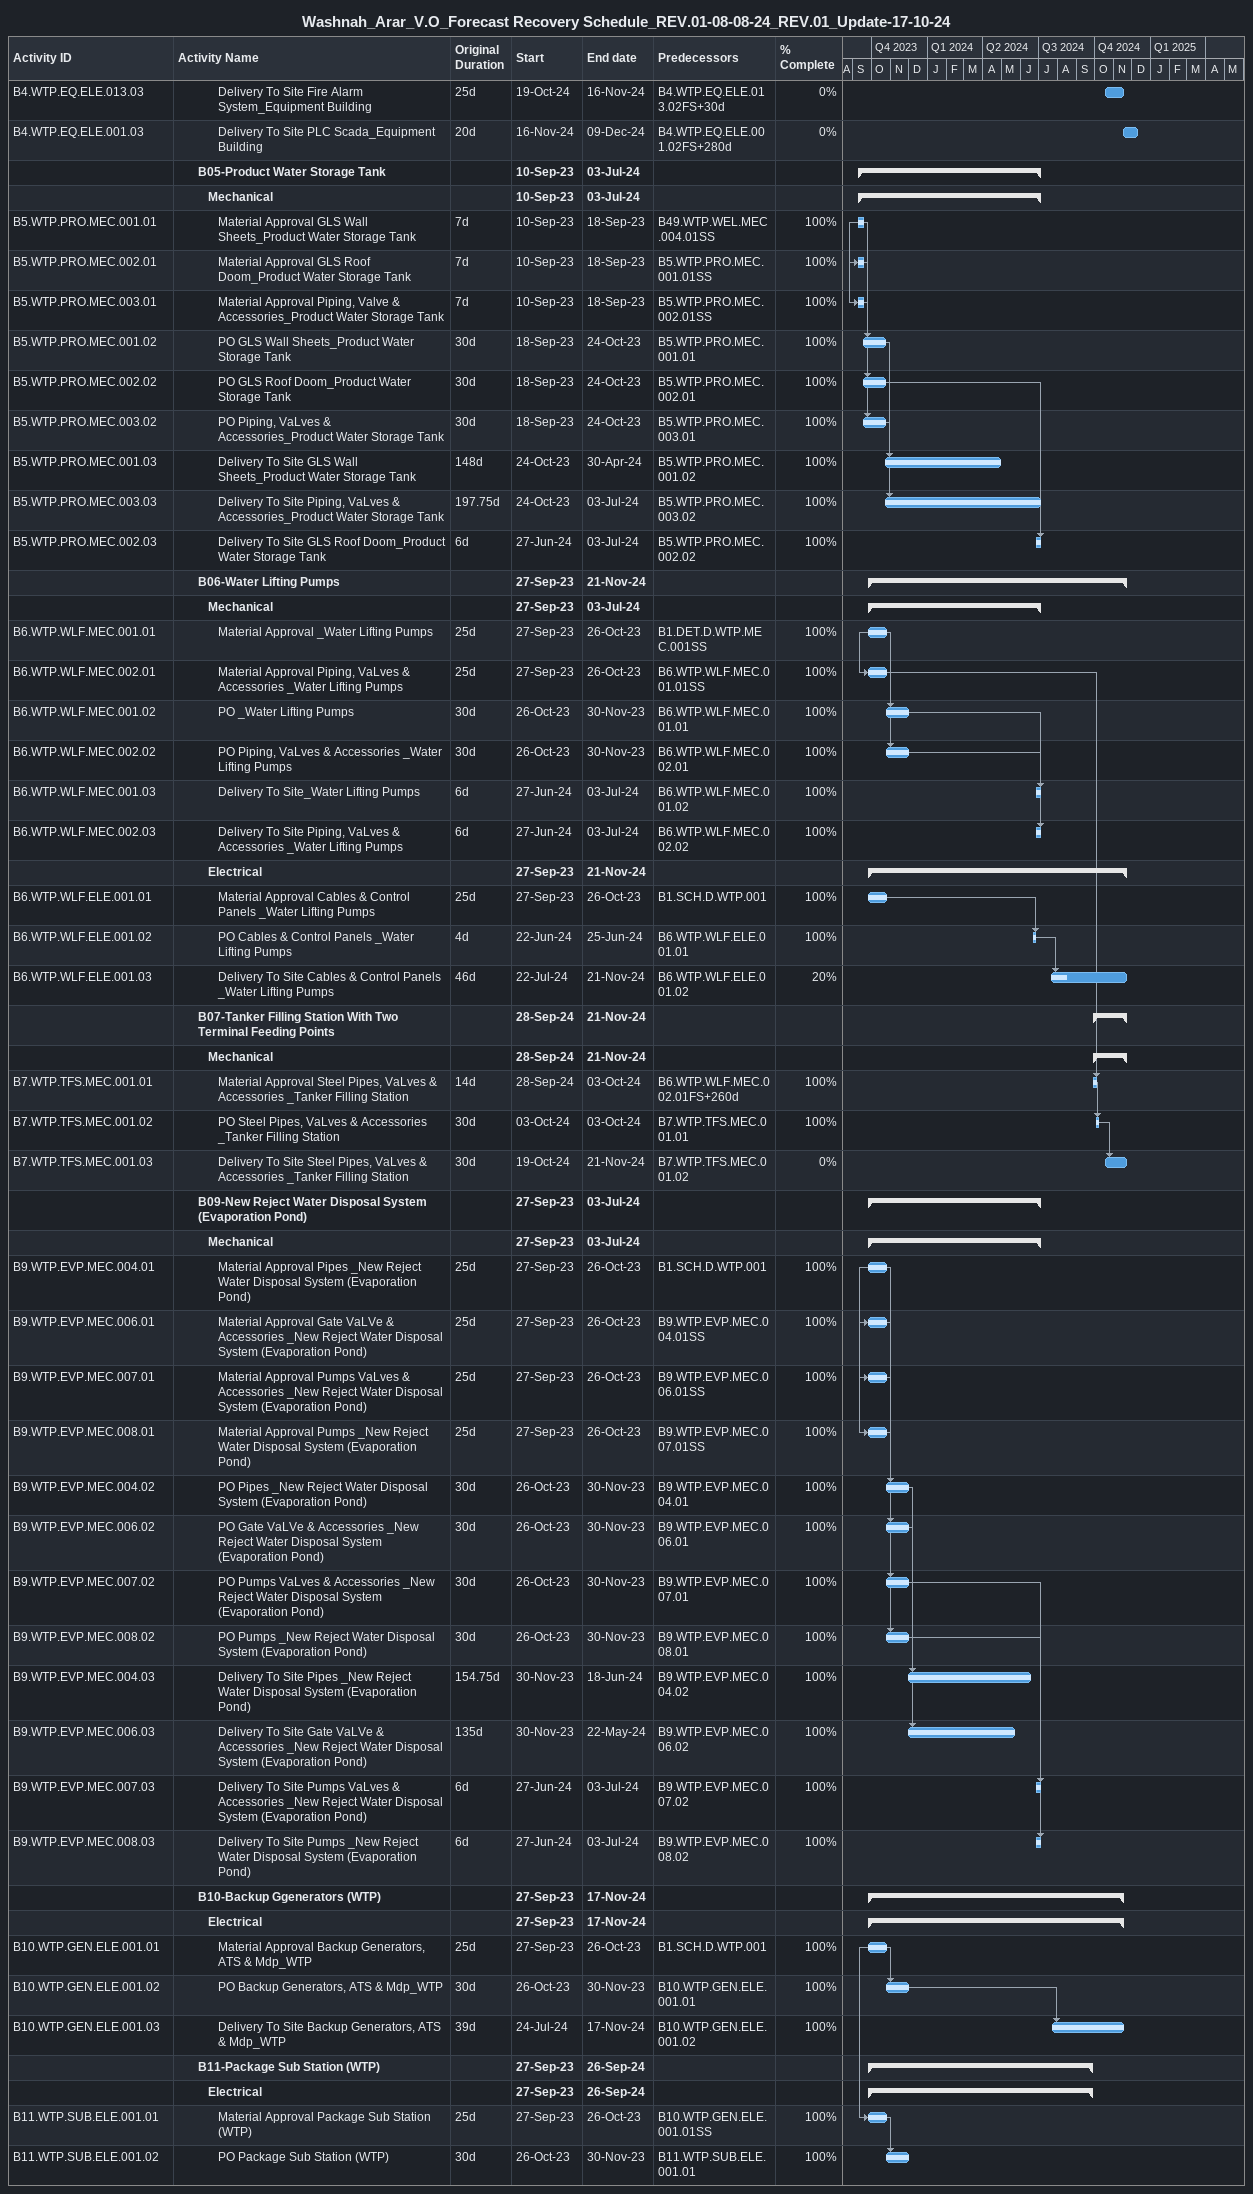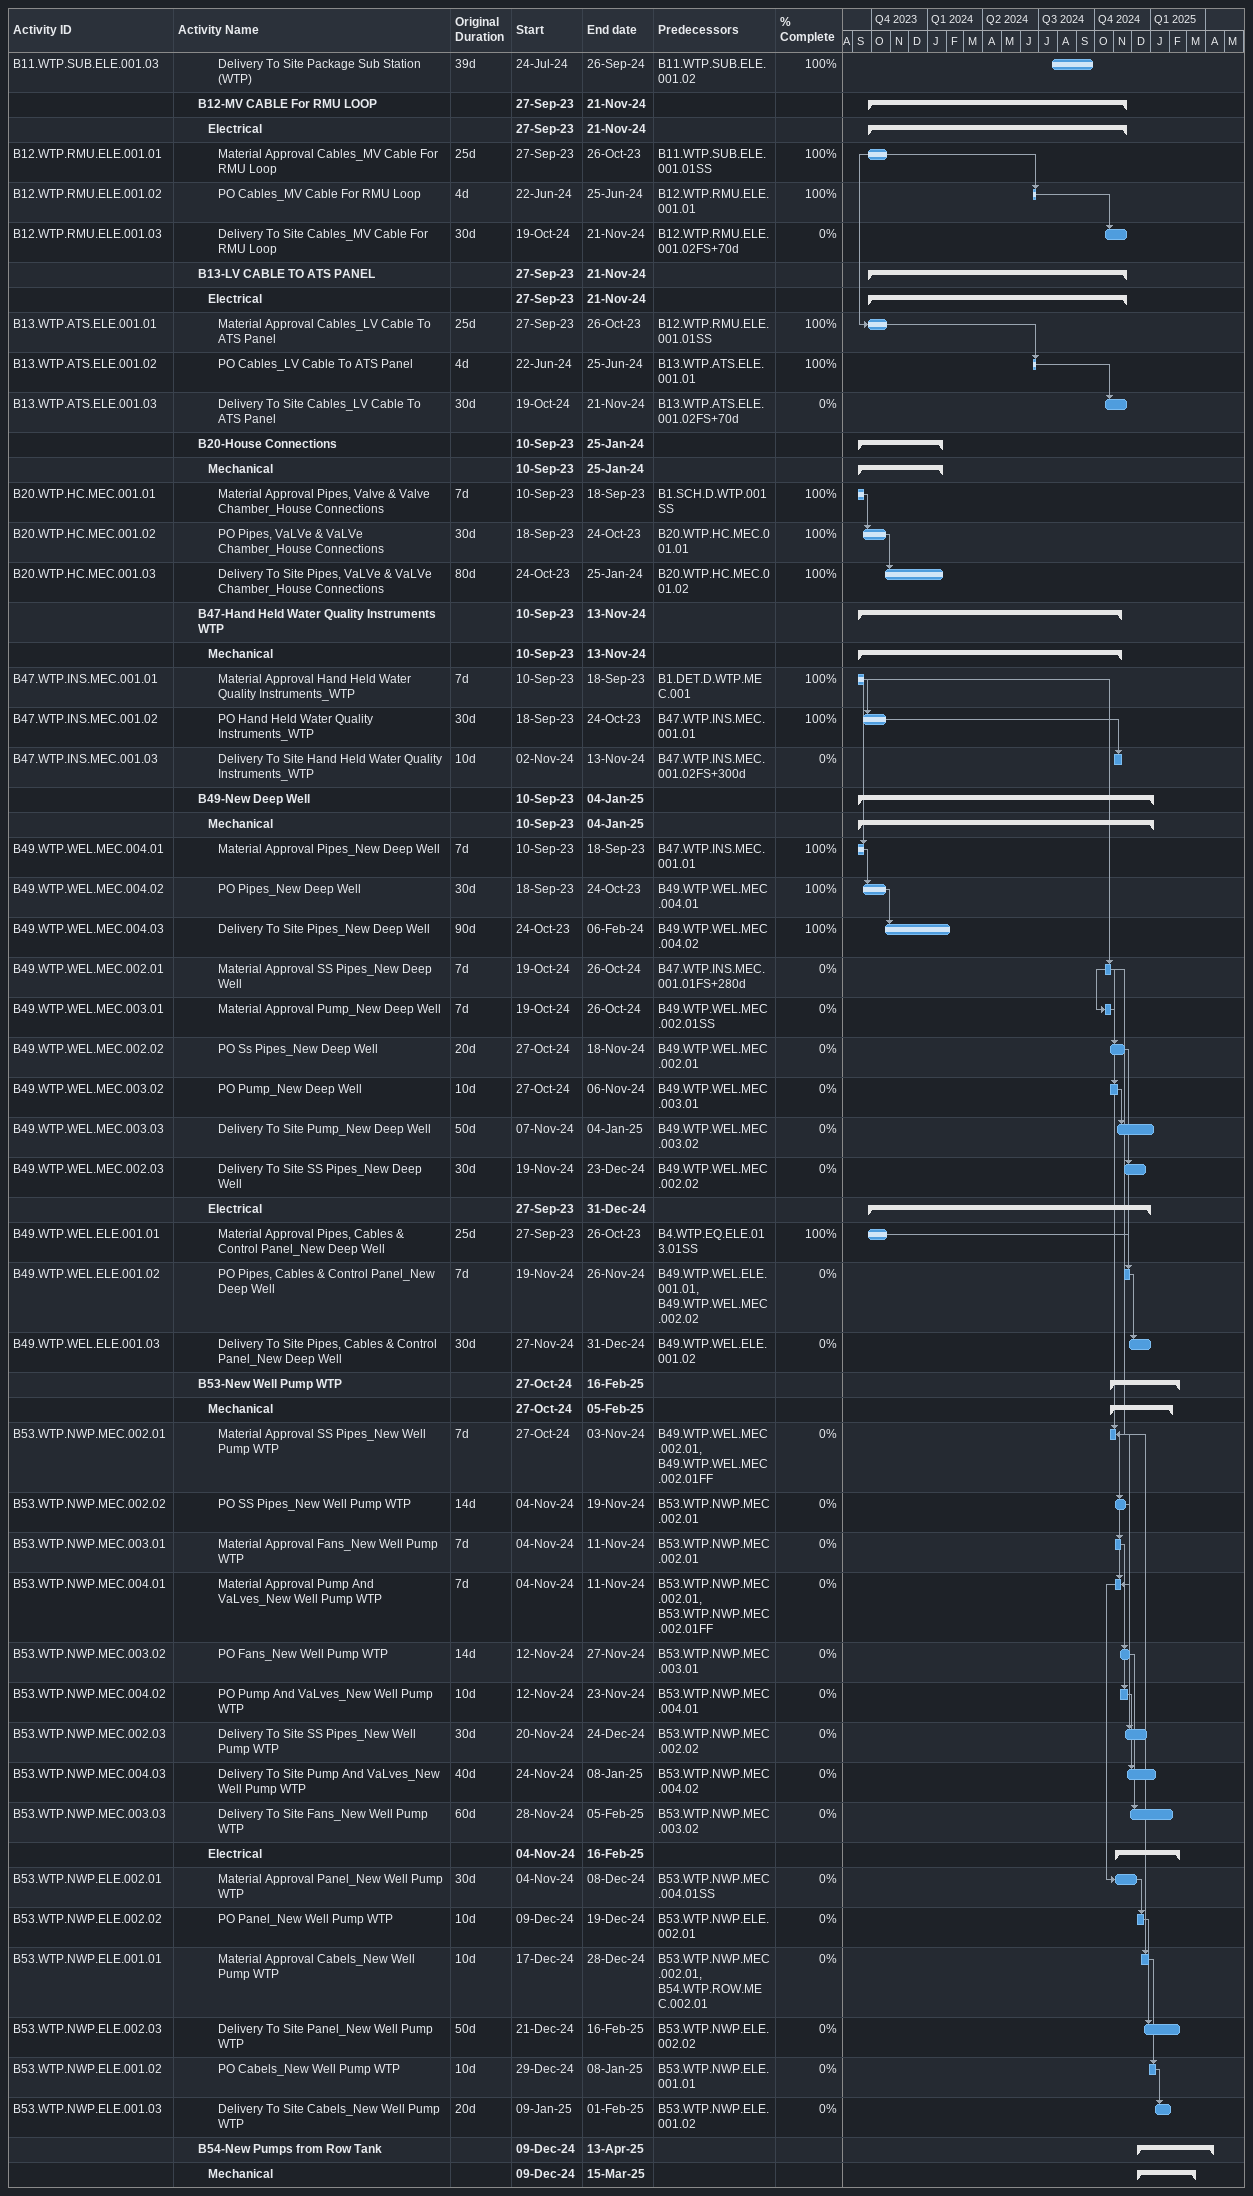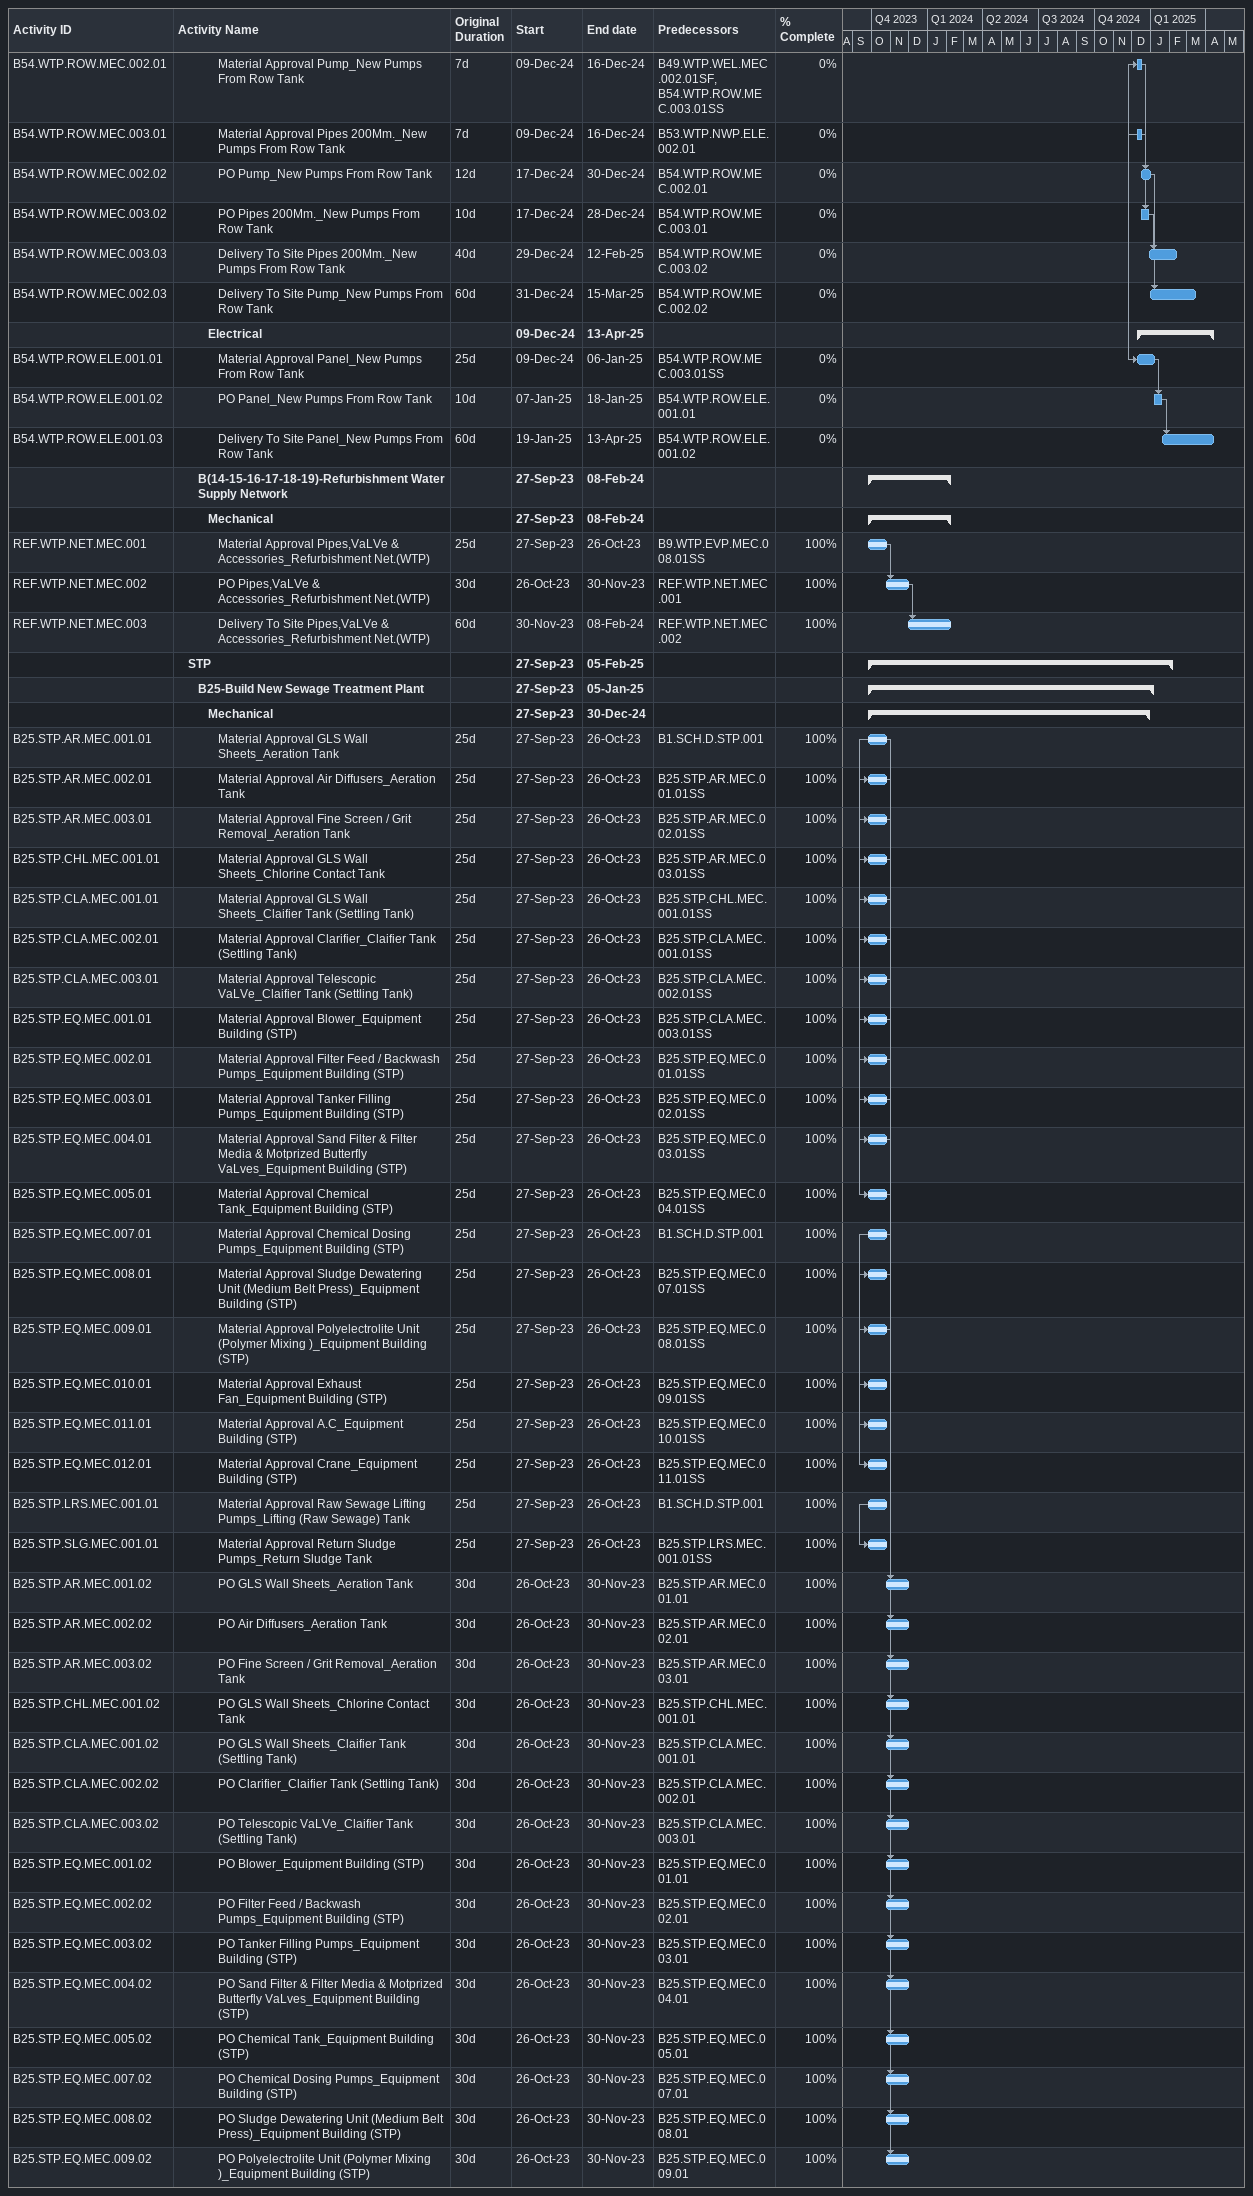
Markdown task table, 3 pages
Washnah_Arar_V.O_Forecast Recovery Schedule_REV.01-08-08-24_REV.01_Update-17-10-24

| ID | Level | Task | Original duration | Start | Finish | Predecessors | % complete |
|---|---|---|---|---|---|---|---|
| B4.WTP.EQ.ELE.013.03 | 5 | Delivery To Site Fire Alarm System_Equipment Building | 25d | 2024-10-19 | 2024-11-16 | B4.WTP.EQ.ELE.013.02FS+30d | 0 |
| B4.WTP.EQ.ELE.001.03 | 5 | Delivery To Site PLC Scada_Equipment Building | 20d | 2024-11-16 | 2024-12-09 | B4.WTP.EQ.ELE.001.02FS+280d | 0 |
|  | 3 | **B05-Product Water Storage Tank** |  | 2023-09-10 | 2024-07-03 |  |  |
|  | 4 | **Mechanical** |  | 2023-09-10 | 2024-07-03 |  |  |
| B5.WTP.PRO.MEC.001.01 | 5 | Material Approval GLS Wall Sheets_Product Water Storage Tank | 7d | 2023-09-10 | 2023-09-18 | B49.WTP.WEL.MEC.004.01SS | 100 |
| B5.WTP.PRO.MEC.002.01 | 5 | Material Approval GLS Roof Doom_Product Water Storage Tank | 7d | 2023-09-10 | 2023-09-18 | B5.WTP.PRO.MEC.001.01SS | 100 |
| B5.WTP.PRO.MEC.003.01 | 5 | Material Approval Piping, Valve & Accessories_Product Water Storage Tank | 7d | 2023-09-10 | 2023-09-18 | B5.WTP.PRO.MEC.002.01SS | 100 |
| B5.WTP.PRO.MEC.001.02 | 5 | PO GLS Wall Sheets_Product Water Storage Tank | 30d | 2023-09-18 | 2023-10-24 | B5.WTP.PRO.MEC.001.01 | 100 |
| B5.WTP.PRO.MEC.002.02 | 5 | PO GLS Roof Doom_Product Water Storage Tank | 30d | 2023-09-18 | 2023-10-24 | B5.WTP.PRO.MEC.002.01 | 100 |
| B5.WTP.PRO.MEC.003.02 | 5 | PO Piping, VaLves & Accessories_Product Water Storage Tank | 30d | 2023-09-18 | 2023-10-24 | B5.WTP.PRO.MEC.003.01 | 100 |
| B5.WTP.PRO.MEC.001.03 | 5 | Delivery To Site GLS Wall Sheets_Product Water Storage Tank | 148d | 2023-10-24 | 2024-04-30 | B5.WTP.PRO.MEC.001.02 | 100 |
| B5.WTP.PRO.MEC.003.03 | 5 | Delivery To Site Piping, VaLves & Accessories_Product Water Storage Tank | 197.75d | 2023-10-24 | 2024-07-03 | B5.WTP.PRO.MEC.003.02 | 100 |
| B5.WTP.PRO.MEC.002.03 | 5 | Delivery To Site GLS Roof Doom_Product Water Storage Tank | 6d | 2024-06-27 | 2024-07-03 | B5.WTP.PRO.MEC.002.02 | 100 |
|  | 3 | **B06-Water Lifting Pumps** |  | 2023-09-27 | 2024-11-21 |  |  |
|  | 4 | **Mechanical** |  | 2023-09-27 | 2024-07-03 |  |  |
| B6.WTP.WLF.MEC.001.01 | 5 | Material Approval _Water Lifting Pumps | 25d | 2023-09-27 | 2023-10-26 | B1.DET.D.WTP.MEC.001SS | 100 |
| B6.WTP.WLF.MEC.002.01 | 5 | Material Approval Piping, VaLves & Accessories _Water Lifting Pumps | 25d | 2023-09-27 | 2023-10-26 | B6.WTP.WLF.MEC.001.01SS | 100 |
| B6.WTP.WLF.MEC.001.02 | 5 | PO _Water Lifting Pumps | 30d | 2023-10-26 | 2023-11-30 | B6.WTP.WLF.MEC.001.01 | 100 |
| B6.WTP.WLF.MEC.002.02 | 5 | PO Piping, VaLves & Accessories _Water Lifting Pumps | 30d | 2023-10-26 | 2023-11-30 | B6.WTP.WLF.MEC.002.01 | 100 |
| B6.WTP.WLF.MEC.001.03 | 5 | Delivery To Site_Water Lifting Pumps | 6d | 2024-06-27 | 2024-07-03 | B6.WTP.WLF.MEC.001.02 | 100 |
| B6.WTP.WLF.MEC.002.03 | 5 | Delivery To Site Piping, VaLves & Accessories _Water Lifting Pumps | 6d | 2024-06-27 | 2024-07-03 | B6.WTP.WLF.MEC.002.02 | 100 |
|  | 4 | **Electrical** |  | 2023-09-27 | 2024-11-21 |  |  |
| B6.WTP.WLF.ELE.001.01 | 5 | Material Approval Cables & Control Panels _Water Lifting Pumps | 25d | 2023-09-27 | 2023-10-26 | B1.SCH.D.WTP.001 | 100 |
| B6.WTP.WLF.ELE.001.02 | 5 | PO Cables & Control Panels _Water Lifting Pumps | 4d | 2024-06-22 | 2024-06-25 | B6.WTP.WLF.ELE.001.01 | 100 |
| B6.WTP.WLF.ELE.001.03 | 5 | Delivery To Site Cables & Control Panels _Water Lifting Pumps | 46d | 2024-07-22 | 2024-11-21 | B6.WTP.WLF.ELE.001.02 | 20 |
|  | 3 | **B07-Tanker Filling Station With Two Terminal Feeding Points** |  | 2024-09-28 | 2024-11-21 |  |  |
|  | 4 | **Mechanical** |  | 2024-09-28 | 2024-11-21 |  |  |
| B7.WTP.TFS.MEC.001.01 | 5 | Material Approval Steel Pipes, VaLves & Accessories _Tanker Filling Station | 14d | 2024-09-28 | 2024-10-03 | B6.WTP.WLF.MEC.002.01FS+260d | 100 |
| B7.WTP.TFS.MEC.001.02 | 5 | PO Steel Pipes, VaLves & Accessories _Tanker Filling Station | 30d | 2024-10-03 | 2024-10-03 | B7.WTP.TFS.MEC.001.01 | 100 |
| B7.WTP.TFS.MEC.001.03 | 5 | Delivery To Site Steel Pipes, VaLves & Accessories _Tanker Filling Station | 30d | 2024-10-19 | 2024-11-21 | B7.WTP.TFS.MEC.001.02 | 0 |
|  | 3 | **B09-New Reject Water Disposal System (Evaporation Pond)** |  | 2023-09-27 | 2024-07-03 |  |  |
|  | 4 | **Mechanical** |  | 2023-09-27 | 2024-07-03 |  |  |
| B9.WTP.EVP.MEC.004.01 | 5 | Material Approval Pipes _New Reject Water Disposal System (Evaporation Pond) | 25d | 2023-09-27 | 2023-10-26 | B1.SCH.D.WTP.001 | 100 |
| B9.WTP.EVP.MEC.006.01 | 5 | Material Approval Gate VaLVe & Accessories _New Reject Water Disposal System (Evaporation Pond) | 25d | 2023-09-27 | 2023-10-26 | B9.WTP.EVP.MEC.004.01SS | 100 |
| B9.WTP.EVP.MEC.007.01 | 5 | Material Approval Pumps VaLves & Accessories _New Reject Water Disposal System (Evaporation Pond) | 25d | 2023-09-27 | 2023-10-26 | B9.WTP.EVP.MEC.006.01SS | 100 |
| B9.WTP.EVP.MEC.008.01 | 5 | Material Approval Pumps _New Reject Water Disposal System (Evaporation Pond) | 25d | 2023-09-27 | 2023-10-26 | B9.WTP.EVP.MEC.007.01SS | 100 |
| B9.WTP.EVP.MEC.004.02 | 5 | PO Pipes _New Reject Water Disposal System (Evaporation Pond) | 30d | 2023-10-26 | 2023-11-30 | B9.WTP.EVP.MEC.004.01 | 100 |
| B9.WTP.EVP.MEC.006.02 | 5 | PO Gate VaLVe & Accessories _New Reject Water Disposal System (Evaporation Pond) | 30d | 2023-10-26 | 2023-11-30 | B9.WTP.EVP.MEC.006.01 | 100 |
| B9.WTP.EVP.MEC.007.02 | 5 | PO Pumps VaLves & Accessories _New Reject Water Disposal System (Evaporation Pond) | 30d | 2023-10-26 | 2023-11-30 | B9.WTP.EVP.MEC.007.01 | 100 |
| B9.WTP.EVP.MEC.008.02 | 5 | PO Pumps _New Reject Water Disposal System (Evaporation Pond) | 30d | 2023-10-26 | 2023-11-30 | B9.WTP.EVP.MEC.008.01 | 100 |
| B9.WTP.EVP.MEC.004.03 | 5 | Delivery To Site Pipes _New Reject Water Disposal System (Evaporation Pond) | 154.75d | 2023-11-30 | 2024-06-18 | B9.WTP.EVP.MEC.004.02 | 100 |
| B9.WTP.EVP.MEC.006.03 | 5 | Delivery To Site Gate VaLVe & Accessories _New Reject Water Disposal System (Evaporation Pond) | 135d | 2023-11-30 | 2024-05-22 | B9.WTP.EVP.MEC.006.02 | 100 |
| B9.WTP.EVP.MEC.007.03 | 5 | Delivery To Site Pumps VaLves & Accessories _New Reject Water Disposal System (Evaporation Pond) | 6d | 2024-06-27 | 2024-07-03 | B9.WTP.EVP.MEC.007.02 | 100 |
| B9.WTP.EVP.MEC.008.03 | 5 | Delivery To Site Pumps _New Reject Water Disposal System (Evaporation Pond) | 6d | 2024-06-27 | 2024-07-03 | B9.WTP.EVP.MEC.008.02 | 100 |
|  | 3 | **B10-Backup Ggenerators (WTP)** |  | 2023-09-27 | 2024-11-17 |  |  |
|  | 4 | **Electrical** |  | 2023-09-27 | 2024-11-17 |  |  |
| B10.WTP.GEN.ELE.001.01 | 5 | Material Approval Backup Generators, ATS & Mdp_WTP | 25d | 2023-09-27 | 2023-10-26 | B1.SCH.D.WTP.001 | 100 |
| B10.WTP.GEN.ELE.001.02 | 5 | PO Backup Generators, ATS & Mdp_WTP | 30d | 2023-10-26 | 2023-11-30 | B10.WTP.GEN.ELE.001.01 | 100 |
| B10.WTP.GEN.ELE.001.03 | 5 | Delivery To Site Backup Generators, ATS & Mdp_WTP | 39d | 2024-07-24 | 2024-11-17 | B10.WTP.GEN.ELE.001.02 | 100 |
|  | 3 | **B11-Package Sub Station (WTP)** |  | 2023-09-27 | 2024-09-26 |  |  |
|  | 4 | **Electrical** |  | 2023-09-27 | 2024-09-26 |  |  |
| B11.WTP.SUB.ELE.001.01 | 5 | Material Approval Package Sub Station (WTP) | 25d | 2023-09-27 | 2023-10-26 | B10.WTP.GEN.ELE.001.01SS | 100 |
| B11.WTP.SUB.ELE.001.02 | 5 | PO Package Sub Station (WTP) | 30d | 2023-10-26 | 2023-11-30 | B11.WTP.SUB.ELE.001.01 | 100 |
| B11.WTP.SUB.ELE.001.03 | 5 | Delivery To Site Package Sub Station (WTP) | 39d | 2024-07-24 | 2024-09-26 | B11.WTP.SUB.ELE.001.02 | 100 |
|  | 3 | **B12-MV CABLE For RMU LOOP** |  | 2023-09-27 | 2024-11-21 |  |  |
|  | 4 | **Electrical** |  | 2023-09-27 | 2024-11-21 |  |  |
| B12.WTP.RMU.ELE.001.01 | 5 | Material Approval Cables_MV Cable For RMU Loop | 25d | 2023-09-27 | 2023-10-26 | B11.WTP.SUB.ELE.001.01SS | 100 |
| B12.WTP.RMU.ELE.001.02 | 5 | PO Cables_MV Cable For RMU Loop | 4d | 2024-06-22 | 2024-06-25 | B12.WTP.RMU.ELE.001.01 | 100 |
| B12.WTP.RMU.ELE.001.03 | 5 | Delivery To Site Cables_MV Cable For RMU Loop | 30d | 2024-10-19 | 2024-11-21 | B12.WTP.RMU.ELE.001.02FS+70d | 0 |
|  | 3 | **B13-LV CABLE TO ATS PANEL** |  | 2023-09-27 | 2024-11-21 |  |  |
|  | 4 | **Electrical** |  | 2023-09-27 | 2024-11-21 |  |  |
| B13.WTP.ATS.ELE.001.01 | 5 | Material Approval Cables_LV Cable To ATS Panel | 25d | 2023-09-27 | 2023-10-26 | B12.WTP.RMU.ELE.001.01SS | 100 |
| B13.WTP.ATS.ELE.001.02 | 5 | PO Cables_LV Cable To ATS Panel | 4d | 2024-06-22 | 2024-06-25 | B13.WTP.ATS.ELE.001.01 | 100 |
| B13.WTP.ATS.ELE.001.03 | 5 | Delivery To Site Cables_LV Cable To ATS Panel | 30d | 2024-10-19 | 2024-11-21 | B13.WTP.ATS.ELE.001.02FS+70d | 0 |
|  | 3 | **B20-House Connections** |  | 2023-09-10 | 2024-01-25 |  |  |
|  | 4 | **Mechanical** |  | 2023-09-10 | 2024-01-25 |  |  |
| B20.WTP.HC.MEC.001.01 | 5 | Material Approval Pipes, Valve & Valve Chamber_House Connections | 7d | 2023-09-10 | 2023-09-18 | B1.SCH.D.WTP.001SS | 100 |
| B20.WTP.HC.MEC.001.02 | 5 | PO Pipes, VaLVe & VaLVe Chamber_House Connections | 30d | 2023-09-18 | 2023-10-24 | B20.WTP.HC.MEC.001.01 | 100 |
| B20.WTP.HC.MEC.001.03 | 5 | Delivery To Site Pipes, VaLVe & VaLVe Chamber_House Connections | 80d | 2023-10-24 | 2024-01-25 | B20.WTP.HC.MEC.001.02 | 100 |
|  | 3 | **B47-Hand Held Water Quality Instruments WTP** |  | 2023-09-10 | 2024-11-13 |  |  |
|  | 4 | **Mechanical** |  | 2023-09-10 | 2024-11-13 |  |  |
| B47.WTP.INS.MEC.001.01 | 5 | Material Approval Hand Held Water Quality Instruments_WTP | 7d | 2023-09-10 | 2023-09-18 | B1.DET.D.WTP.MEC.001 | 100 |
| B47.WTP.INS.MEC.001.02 | 5 | PO Hand Held Water Quality Instruments_WTP | 30d | 2023-09-18 | 2023-10-24 | B47.WTP.INS.MEC.001.01 | 100 |
| B47.WTP.INS.MEC.001.03 | 5 | Delivery To Site Hand Held Water Quality Instruments_WTP | 10d | 2024-11-02 | 2024-11-13 | B47.WTP.INS.MEC.001.02FS+300d | 0 |
|  | 3 | **B49-New Deep Well** |  | 2023-09-10 | 2025-01-04 |  |  |
|  | 4 | **Mechanical** |  | 2023-09-10 | 2025-01-04 |  |  |
| B49.WTP.WEL.MEC.004.01 | 5 | Material Approval Pipes_New Deep Well | 7d | 2023-09-10 | 2023-09-18 | B47.WTP.INS.MEC.001.01 | 100 |
| B49.WTP.WEL.MEC.004.02 | 5 | PO Pipes_New Deep Well | 30d | 2023-09-18 | 2023-10-24 | B49.WTP.WEL.MEC.004.01 | 100 |
| B49.WTP.WEL.MEC.004.03 | 5 | Delivery To Site Pipes_New Deep Well | 90d | 2023-10-24 | 2024-02-06 | B49.WTP.WEL.MEC.004.02 | 100 |
| B49.WTP.WEL.MEC.002.01 | 5 | Material Approval SS Pipes_New Deep Well | 7d | 2024-10-19 | 2024-10-26 | B47.WTP.INS.MEC.001.01FS+280d | 0 |
| B49.WTP.WEL.MEC.003.01 | 5 | Material Approval Pump_New Deep Well | 7d | 2024-10-19 | 2024-10-26 | B49.WTP.WEL.MEC.002.01SS | 0 |
| B49.WTP.WEL.MEC.002.02 | 5 | PO Ss Pipes_New Deep Well | 20d | 2024-10-27 | 2024-11-18 | B49.WTP.WEL.MEC.002.01 | 0 |
| B49.WTP.WEL.MEC.003.02 | 5 | PO Pump_New Deep Well | 10d | 2024-10-27 | 2024-11-06 | B49.WTP.WEL.MEC.003.01 | 0 |
| B49.WTP.WEL.MEC.003.03 | 5 | Delivery To Site Pump_New Deep Well | 50d | 2024-11-07 | 2025-01-04 | B49.WTP.WEL.MEC.003.02 | 0 |
| B49.WTP.WEL.MEC.002.03 | 5 | Delivery To Site SS Pipes_New Deep Well | 30d | 2024-11-19 | 2024-12-23 | B49.WTP.WEL.MEC.002.02 | 0 |
|  | 4 | **Electrical** |  | 2023-09-27 | 2024-12-31 |  |  |
| B49.WTP.WEL.ELE.001.01 | 5 | Material Approval Pipes, Cables & Control Panel_New Deep Well | 25d | 2023-09-27 | 2023-10-26 | B4.WTP.EQ.ELE.013.01SS | 100 |
| B49.WTP.WEL.ELE.001.02 | 5 | PO Pipes, Cables & Control Panel_New Deep Well | 7d | 2024-11-19 | 2024-11-26 | B49.WTP.WEL.ELE.001.01, B49.WTP.WEL.MEC.002.02 | 0 |
| B49.WTP.WEL.ELE.001.03 | 5 | Delivery To Site Pipes, Cables & Control Panel_New Deep Well | 30d | 2024-11-27 | 2024-12-31 | B49.WTP.WEL.ELE.001.02 | 0 |
|  | 3 | **B53-New Well Pump WTP** |  | 2024-10-27 | 2025-02-16 |  |  |
|  | 4 | **Mechanical** |  | 2024-10-27 | 2025-02-05 |  |  |
| B53.WTP.NWP.MEC.002.01 | 5 | Material Approval SS Pipes_New Well Pump WTP | 7d | 2024-10-27 | 2024-11-03 | B49.WTP.WEL.MEC.002.01, B49.WTP.WEL.MEC.002.01FF | 0 |
| B53.WTP.NWP.MEC.002.02 | 5 | PO SS Pipes_New Well Pump WTP | 14d | 2024-11-04 | 2024-11-19 | B53.WTP.NWP.MEC.002.01 | 0 |
| B53.WTP.NWP.MEC.003.01 | 5 | Material Approval Fans_New Well Pump WTP | 7d | 2024-11-04 | 2024-11-11 | B53.WTP.NWP.MEC.002.01 | 0 |
| B53.WTP.NWP.MEC.004.01 | 5 | Material Approval Pump And VaLves_New Well Pump WTP | 7d | 2024-11-04 | 2024-11-11 | B53.WTP.NWP.MEC.002.01, B53.WTP.NWP.MEC.002.01FF | 0 |
| B53.WTP.NWP.MEC.003.02 | 5 | PO Fans_New Well Pump WTP | 14d | 2024-11-12 | 2024-11-27 | B53.WTP.NWP.MEC.003.01 | 0 |
| B53.WTP.NWP.MEC.004.02 | 5 | PO Pump And VaLves_New Well Pump WTP | 10d | 2024-11-12 | 2024-11-23 | B53.WTP.NWP.MEC.004.01 | 0 |
| B53.WTP.NWP.MEC.002.03 | 5 | Delivery To Site SS Pipes_New Well Pump WTP | 30d | 2024-11-20 | 2024-12-24 | B53.WTP.NWP.MEC.002.02 | 0 |
| B53.WTP.NWP.MEC.004.03 | 5 | Delivery To Site Pump And VaLves_New Well Pump WTP | 40d | 2024-11-24 | 2025-01-08 | B53.WTP.NWP.MEC.004.02 | 0 |
| B53.WTP.NWP.MEC.003.03 | 5 | Delivery To Site Fans_New Well Pump WTP | 60d | 2024-11-28 | 2025-02-05 | B53.WTP.NWP.MEC.003.02 | 0 |
|  | 4 | **Electrical** |  | 2024-11-04 | 2025-02-16 |  |  |
| B53.WTP.NWP.ELE.002.01 | 5 | Material Approval Panel_New Well Pump WTP | 30d | 2024-11-04 | 2024-12-08 | B53.WTP.NWP.MEC.004.01SS | 0 |
| B53.WTP.NWP.ELE.002.02 | 5 | PO Panel_New Well Pump WTP | 10d | 2024-12-09 | 2024-12-19 | B53.WTP.NWP.ELE.002.01 | 0 |
| B53.WTP.NWP.ELE.001.01 | 5 | Material Approval Cabels_New Well Pump WTP | 10d | 2024-12-17 | 2024-12-28 | B53.WTP.NWP.MEC.002.01, B54.WTP.ROW.MEC.002.01 | 0 |
| B53.WTP.NWP.ELE.002.03 | 5 | Delivery To Site Panel_New Well Pump WTP | 50d | 2024-12-21 | 2025-02-16 | B53.WTP.NWP.ELE.002.02 | 0 |
| B53.WTP.NWP.ELE.001.02 | 5 | PO Cabels_New Well Pump WTP | 10d | 2024-12-29 | 2025-01-08 | B53.WTP.NWP.ELE.001.01 | 0 |
| B53.WTP.NWP.ELE.001.03 | 5 | Delivery To Site Cabels_New Well Pump WTP | 20d | 2025-01-09 | 2025-02-01 | B53.WTP.NWP.ELE.001.02 | 0 |
|  | 3 | **B54-New Pumps from Row Tank** |  | 2024-12-09 | 2025-04-13 |  |  |
|  | 4 | **Mechanical** |  | 2024-12-09 | 2025-03-15 |  |  |
| B54.WTP.ROW.MEC.002.01 | 5 | Material Approval Pump_New Pumps From Row Tank | 7d | 2024-12-09 | 2024-12-16 | B49.WTP.WEL.MEC.002.01SF, B54.WTP.ROW.MEC.003.01SS | 0 |
| B54.WTP.ROW.MEC.003.01 | 5 | Material Approval Pipes 200Mm._New Pumps From Row Tank | 7d | 2024-12-09 | 2024-12-16 | B53.WTP.NWP.ELE.002.01 | 0 |
| B54.WTP.ROW.MEC.002.02 | 5 | PO Pump_New Pumps From Row Tank | 12d | 2024-12-17 | 2024-12-30 | B54.WTP.ROW.MEC.002.01 | 0 |
| B54.WTP.ROW.MEC.003.02 | 5 | PO Pipes 200Mm._New Pumps From Row Tank | 10d | 2024-12-17 | 2024-12-28 | B54.WTP.ROW.MEC.003.01 | 0 |
| B54.WTP.ROW.MEC.003.03 | 5 | Delivery To Site Pipes 200Mm._New Pumps From Row Tank | 40d | 2024-12-29 | 2025-02-12 | B54.WTP.ROW.MEC.003.02 | 0 |
| B54.WTP.ROW.MEC.002.03 | 5 | Delivery To Site Pump_New Pumps From Row Tank | 60d | 2024-12-31 | 2025-03-15 | B54.WTP.ROW.MEC.002.02 | 0 |
|  | 4 | **Electrical** |  | 2024-12-09 | 2025-04-13 |  |  |
| B54.WTP.ROW.ELE.001.01 | 5 | Material Approval Panel_New Pumps From Row Tank | 25d | 2024-12-09 | 2025-01-06 | B54.WTP.ROW.MEC.003.01SS | 0 |
| B54.WTP.ROW.ELE.001.02 | 5 | PO Panel_New Pumps From Row Tank | 10d | 2025-01-07 | 2025-01-18 | B54.WTP.ROW.ELE.001.01 | 0 |
| B54.WTP.ROW.ELE.001.03 | 5 | Delivery To Site Panel_New Pumps From Row Tank | 60d | 2025-01-19 | 2025-04-13 | B54.WTP.ROW.ELE.001.02 | 0 |
|  | 3 | **B(14-15-16-17-18-19)-Refurbishment Water Supply Network** |  | 2023-09-27 | 2024-02-08 |  |  |
|  | 4 | **Mechanical** |  | 2023-09-27 | 2024-02-08 |  |  |
| REF.WTP.NET.MEC.001 | 5 | Material Approval Pipes,VaLVe & Accessories_Refurbishment Net.(WTP) | 25d | 2023-09-27 | 2023-10-26 | B9.WTP.EVP.MEC.008.01SS | 100 |
| REF.WTP.NET.MEC.002 | 5 | PO Pipes,VaLVe & Accessories_Refurbishment Net.(WTP) | 30d | 2023-10-26 | 2023-11-30 | REF.WTP.NET.MEC.001 | 100 |
| REF.WTP.NET.MEC.003 | 5 | Delivery To Site Pipes,VaLVe & Accessories_Refurbishment Net.(WTP) | 60d | 2023-11-30 | 2024-02-08 | REF.WTP.NET.MEC.002 | 100 |
|  | 2 | **STP** |  | 2023-09-27 | 2025-02-05 |  |  |
|  | 3 | **B25-Build New Sewage Treatment Plant** |  | 2023-09-27 | 2025-01-05 |  |  |
|  | 4 | **Mechanical** |  | 2023-09-27 | 2024-12-30 |  |  |
| B25.STP.AR.MEC.001.01 | 5 | Material Approval GLS Wall Sheets_Aeration Tank | 25d | 2023-09-27 | 2023-10-26 | B1.SCH.D.STP.001 | 100 |
| B25.STP.AR.MEC.002.01 | 5 | Material Approval Air Diffusers_Aeration Tank | 25d | 2023-09-27 | 2023-10-26 | B25.STP.AR.MEC.001.01SS | 100 |
| B25.STP.AR.MEC.003.01 | 5 | Material Approval Fine Screen / Grit Removal_Aeration Tank | 25d | 2023-09-27 | 2023-10-26 | B25.STP.AR.MEC.002.01SS | 100 |
| B25.STP.CHL.MEC.001.01 | 5 | Material Approval GLS Wall Sheets_Chlorine Contact Tank | 25d | 2023-09-27 | 2023-10-26 | B25.STP.AR.MEC.003.01SS | 100 |
| B25.STP.CLA.MEC.001.01 | 5 | Material Approval GLS Wall Sheets_Claifier Tank (Settling Tank) | 25d | 2023-09-27 | 2023-10-26 | B25.STP.CHL.MEC.001.01SS | 100 |
| B25.STP.CLA.MEC.002.01 | 5 | Material Approval Clarifier_Claifier Tank (Settling Tank) | 25d | 2023-09-27 | 2023-10-26 | B25.STP.CLA.MEC.001.01SS | 100 |
| B25.STP.CLA.MEC.003.01 | 5 | Material Approval Telescopic VaLVe_Claifier Tank (Settling Tank) | 25d | 2023-09-27 | 2023-10-26 | B25.STP.CLA.MEC.002.01SS | 100 |
| B25.STP.EQ.MEC.001.01 | 5 | Material Approval Blower_Equipment Building (STP) | 25d | 2023-09-27 | 2023-10-26 | B25.STP.CLA.MEC.003.01SS | 100 |
| B25.STP.EQ.MEC.002.01 | 5 | Material Approval Filter Feed / Backwash Pumps_Equipment Building (STP) | 25d | 2023-09-27 | 2023-10-26 | B25.STP.EQ.MEC.001.01SS | 100 |
| B25.STP.EQ.MEC.003.01 | 5 | Material Approval Tanker Filling Pumps_Equipment Building (STP) | 25d | 2023-09-27 | 2023-10-26 | B25.STP.EQ.MEC.002.01SS | 100 |
| B25.STP.EQ.MEC.004.01 | 5 | Material Approval Sand Filter & Filter Media & Motprized Butterfly VaLves_Equipment Building (STP) | 25d | 2023-09-27 | 2023-10-26 | B25.STP.EQ.MEC.003.01SS | 100 |
| B25.STP.EQ.MEC.005.01 | 5 | Material Approval Chemical Tank_Equipment Building (STP) | 25d | 2023-09-27 | 2023-10-26 | B25.STP.EQ.MEC.004.01SS | 100 |
| B25.STP.EQ.MEC.007.01 | 5 | Material Approval Chemical Dosing Pumps_Equipment Building (STP) | 25d | 2023-09-27 | 2023-10-26 | B1.SCH.D.STP.001 | 100 |
| B25.STP.EQ.MEC.008.01 | 5 | Material Approval Sludge Dewatering Unit (Medium Belt Press)_Equipment Building (STP) | 25d | 2023-09-27 | 2023-10-26 | B25.STP.EQ.MEC.007.01SS | 100 |
| B25.STP.EQ.MEC.009.01 | 5 | Material Approval Polyelectrolite Unit (Polymer Mixing )_Equipment Building (STP) | 25d | 2023-09-27 | 2023-10-26 | B25.STP.EQ.MEC.008.01SS | 100 |
| B25.STP.EQ.MEC.010.01 | 5 | Material Approval Exhaust Fan_Equipment Building (STP) | 25d | 2023-09-27 | 2023-10-26 | B25.STP.EQ.MEC.009.01SS | 100 |
| B25.STP.EQ.MEC.011.01 | 5 | Material Approval A.C_Equipment Building (STP) | 25d | 2023-09-27 | 2023-10-26 | B25.STP.EQ.MEC.010.01SS | 100 |
| B25.STP.EQ.MEC.012.01 | 5 | Material Approval Crane_Equipment Building (STP) | 25d | 2023-09-27 | 2023-10-26 | B25.STP.EQ.MEC.011.01SS | 100 |
| B25.STP.LRS.MEC.001.01 | 5 | Material Approval Raw Sewage Lifting Pumps_Lifting (Raw Sewage) Tank | 25d | 2023-09-27 | 2023-10-26 | B1.SCH.D.STP.001 | 100 |
| B25.STP.SLG.MEC.001.01 | 5 | Material Approval Return Sludge Pumps_Return Sludge Tank | 25d | 2023-09-27 | 2023-10-26 | B25.STP.LRS.MEC.001.01SS | 100 |
| B25.STP.AR.MEC.001.02 | 5 | PO GLS Wall Sheets_Aeration Tank | 30d | 2023-10-26 | 2023-11-30 | B25.STP.AR.MEC.001.01 | 100 |
| B25.STP.AR.MEC.002.02 | 5 | PO Air Diffusers_Aeration Tank | 30d | 2023-10-26 | 2023-11-30 | B25.STP.AR.MEC.002.01 | 100 |
| B25.STP.AR.MEC.003.02 | 5 | PO Fine Screen / Grit Removal_Aeration Tank | 30d | 2023-10-26 | 2023-11-30 | B25.STP.AR.MEC.003.01 | 100 |
| B25.STP.CHL.MEC.001.02 | 5 | PO GLS Wall Sheets_Chlorine Contact Tank | 30d | 2023-10-26 | 2023-11-30 | B25.STP.CHL.MEC.001.01 | 100 |
| B25.STP.CLA.MEC.001.02 | 5 | PO GLS Wall Sheets_Claifier Tank (Settling Tank) | 30d | 2023-10-26 | 2023-11-30 | B25.STP.CLA.MEC.001.01 | 100 |
| B25.STP.CLA.MEC.002.02 | 5 | PO Clarifier_Claifier Tank (Settling Tank) | 30d | 2023-10-26 | 2023-11-30 | B25.STP.CLA.MEC.002.01 | 100 |
| B25.STP.CLA.MEC.003.02 | 5 | PO Telescopic VaLVe_Claifier Tank (Settling Tank) | 30d | 2023-10-26 | 2023-11-30 | B25.STP.CLA.MEC.003.01 | 100 |
| B25.STP.EQ.MEC.001.02 | 5 | PO Blower_Equipment Building (STP) | 30d | 2023-10-26 | 2023-11-30 | B25.STP.EQ.MEC.001.01 | 100 |
| B25.STP.EQ.MEC.002.02 | 5 | PO Filter Feed / Backwash Pumps_Equipment Building (STP) | 30d | 2023-10-26 | 2023-11-30 | B25.STP.EQ.MEC.002.01 | 100 |
| B25.STP.EQ.MEC.003.02 | 5 | PO Tanker Filling Pumps_Equipment Building (STP) | 30d | 2023-10-26 | 2023-11-30 | B25.STP.EQ.MEC.003.01 | 100 |
| B25.STP.EQ.MEC.004.02 | 5 | PO Sand Filter & Filter Media & Motprized Butterfly VaLves_Equipment Building (STP) | 30d | 2023-10-26 | 2023-11-30 | B25.STP.EQ.MEC.004.01 | 100 |
| B25.STP.EQ.MEC.005.02 | 5 | PO Chemical Tank_Equipment Building (STP) | 30d | 2023-10-26 | 2023-11-30 | B25.STP.EQ.MEC.005.01 | 100 |
| B25.STP.EQ.MEC.007.02 | 5 | PO Chemical Dosing Pumps_Equipment Building (STP) | 30d | 2023-10-26 | 2023-11-30 | B25.STP.EQ.MEC.007.01 | 100 |
| B25.STP.EQ.MEC.008.02 | 5 | PO Sludge Dewatering Unit (Medium Belt Press)_Equipment Building (STP) | 30d | 2023-10-26 | 2023-11-30 | B25.STP.EQ.MEC.008.01 | 100 |
| B25.STP.EQ.MEC.009.02 | 5 | PO Polyelectrolite Unit (Polymer Mixing )_Equipment Building (STP) | 30d | 2023-10-26 | 2023-11-30 | B25.STP.EQ.MEC.009.01 | 100 |
